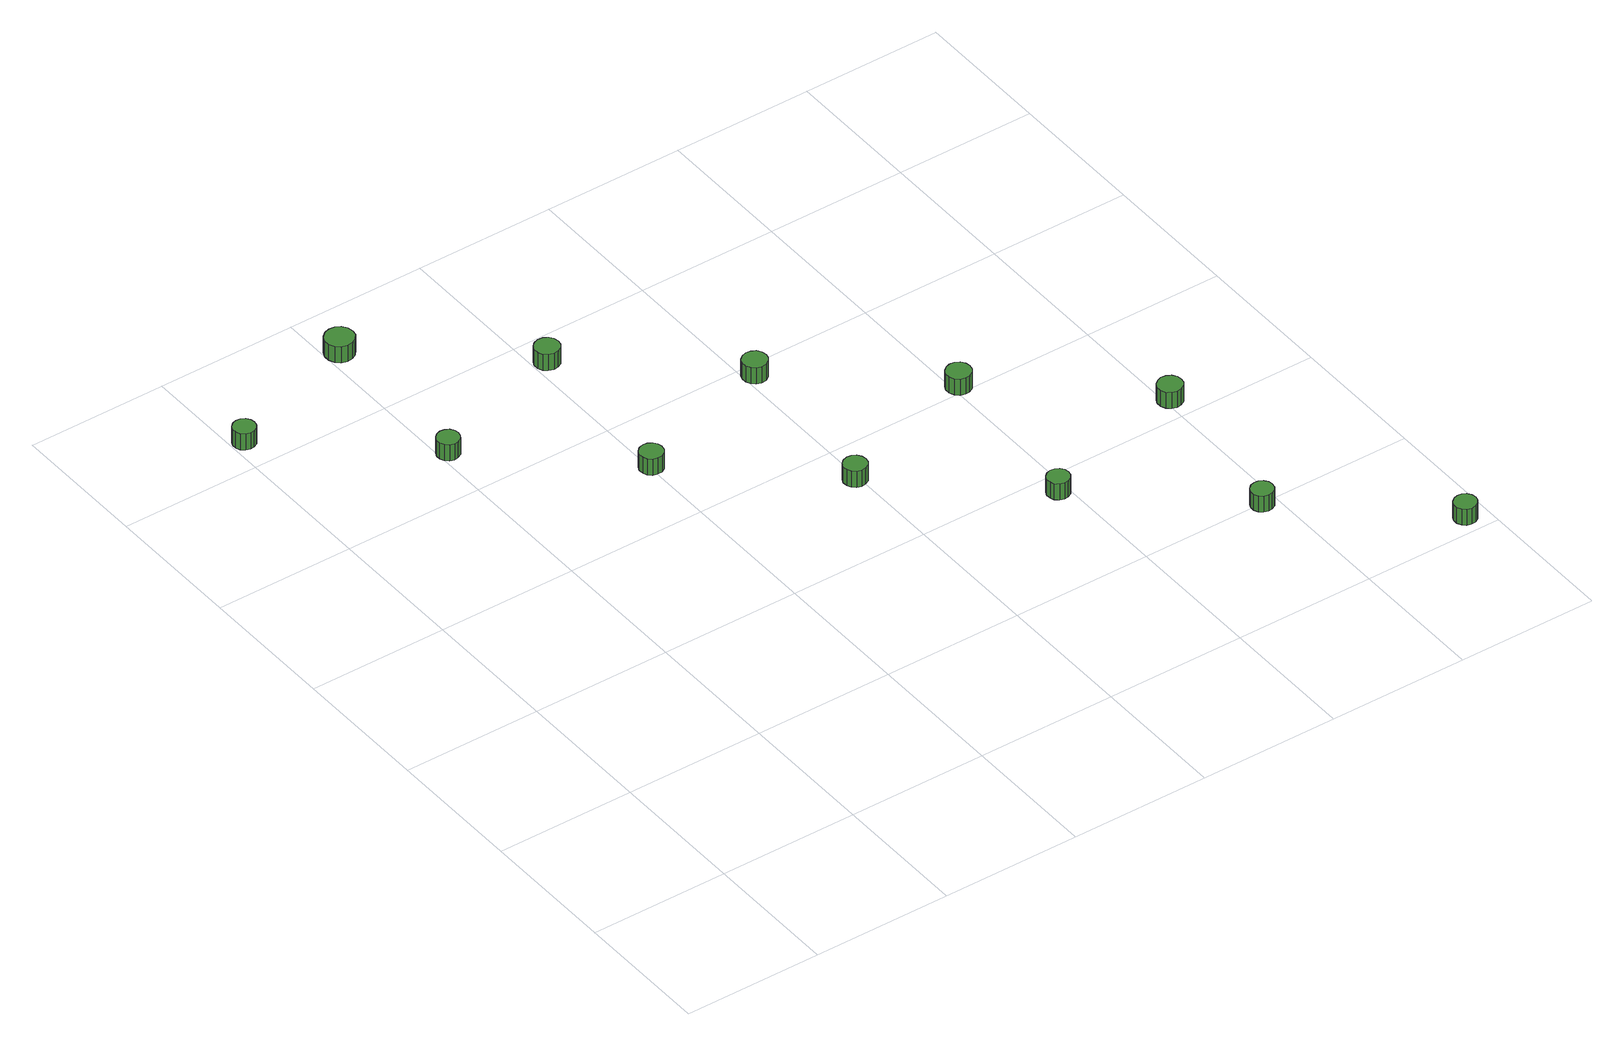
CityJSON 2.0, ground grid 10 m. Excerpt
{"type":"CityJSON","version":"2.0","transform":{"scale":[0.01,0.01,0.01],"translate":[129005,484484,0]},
"CityObjects":{
"tree1":{"type":"SolitaryVegetationObject","attributes":{"function":"something"},"geometry":[{"type":"MultiSurface","lod":"1","boundaries":[[[0,1,2,3,4,5,6,7,8,9,10,11,12,13,14]],[[15,16,17,18,19,20,21,22,23,24,25,26,27,28,29]],[[0,29,28,1]],[[1,28,27,2]],[[2,27,26,3]],[[3,26,25,4]],[[4,25,24,5]],[[5,24,23,6]],[[6,23,22,7]],[[7,22,21,8]],[[8,21,20,9]],[[9,20,19,10]],[[10,19,18,11]],[[11,18,17,12]],[[12,17,16,13]],[[13,16,15,14]],[[14,15,29,0]]]}]},
"tree2":{"type":"SolitaryVegetationObject","attributes":{"function":"something"},"geometry":[{"type":"MultiSurface","lod":"1","boundaries":[[[30,31,32,33,34,35,36,37,38,39,40,41,42,43,44]],[[45,46,47,48,49,50,51,52,53,54,55,56,57,58,59]],[[30,59,58,31]],[[31,58,57,32]],[[32,57,56,33]],[[33,56,55,34]],[[34,55,54,35]],[[35,54,53,36]],[[36,53,52,37]],[[37,52,51,38]],[[38,51,50,39]],[[39,50,49,40]],[[40,49,48,41]],[[41,48,47,42]],[[42,47,46,43]],[[43,46,45,44]],[[44,45,59,30]]]}]},
"tree3":{"type":"SolitaryVegetationObject","attributes":{"function":"something"},"geometry":[{"type":"MultiSurface","lod":"1","boundaries":[[[60,61,62,63,64,65,66,67,68,69,70,71,72,73,74]],[[75,76,77,78,79,80,81,82,83,84,85,86,87,88,89]],[[60,89,88,61]],[[61,88,87,62]],[[62,87,86,63]],[[63,86,85,64]],[[64,85,84,65]],[[65,84,83,66]],[[66,83,82,67]],[[67,82,81,68]],[[68,81,80,69]],[[69,80,79,70]],[[70,79,78,71]],[[71,78,77,72]],[[72,77,76,73]],[[73,76,75,74]],[[74,75,89,60]]]}]},
"tree4":{"type":"SolitaryVegetationObject","attributes":{"function":"something"},"geometry":[{"type":"MultiSurface","lod":"1","boundaries":[[[90,91,92,93,94,95,96,97,98,99,100,101,102,103,104]],[[105,106,107,108,109,110,111,112,113,114,115,116,117,118,119]],[[90,119,118,91]],[[91,118,117,92]],[[92,117,116,93]],[[93,116,115,94]],[[94,115,114,95]],[[95,114,113,96]],[[96,113,112,97]],[[97,112,111,98]],[[98,111,110,99]],[[99,110,109,100]],[[100,109,108,101]],[[101,108,107,102]],[[102,107,106,103]],[[103,106,105,104]],[[104,105,119,90]]]}]},
"tree5":{"type":"SolitaryVegetationObject","attributes":{"function":"something"},"geometry":[{"type":"MultiSurface","lod":"1","boundaries":[[[120,121,122,123,124,125,126,127,128,129,130,131,132,133,134]],[[135,136,137,138,139,140,141,142,143,144,145,146,147,148,149]],[[120,149,148,121]],[[121,148,147,122]],[[122,147,146,123]],[[123,146,145,124]],[[124,145,144,125]],[[125,144,143,126]],[[126,143,142,127]],[[127,142,141,128]],[[128,141,140,129]],[[129,140,139,130]],[[130,139,138,131]],[[131,138,137,132]],[[132,137,136,133]],[[133,136,135,134]],[[134,135,149,120]]]}]},
"tree6":{"type":"SolitaryVegetationObject","attributes":{"function":"something"},"geometry":[{"type":"MultiSurface","lod":"1","boundaries":[[[150,151,152,153,154,155,156,157,158,159,160,161,162,163,164]],[[165,166,167,168,169,170,171,172,173,174,175,176,177,178,179]],[[150,179,178,151]],[[151,178,177,152]],[[152,177,176,153]],[[153,176,175,154]],[[154,175,174,155]],[[155,174,173,156]],[[156,173,172,157]],[[157,172,171,158]],[[158,171,170,159]],[[159,170,169,160]],[[160,169,168,161]],[[161,168,167,162]],[[162,167,166,163]],[[163,166,165,164]],[[164,165,179,150]]]}]},
"tree7":{"type":"SolitaryVegetationObject","attributes":{"function":"something"},"geometry":[{"type":"MultiSurface","lod":"1","boundaries":[[[180,181,182,183,184,185,186,187,188,189,190,191,192,193,194]],[[195,196,197,198,199,200,201,202,203,204,205,206,207,208,209]],[[180,209,208,181]],[[181,208,207,182]],[[182,207,206,183]],[[183,206,205,184]],[[184,205,204,185]],[[185,204,203,186]],[[186,203,202,187]],[[187,202,201,188]],[[188,201,200,189]],[[189,200,199,190]],[[190,199,198,191]],[[191,198,197,192]],[[192,197,196,193]],[[193,196,195,194]],[[194,195,209,180]]]}]},
"tree8":{"type":"SolitaryVegetationObject","attributes":{"function":"something"},"geometry":[{"type":"MultiSurface","lod":"1","boundaries":[[[210,211,212,213,214,215,216,217,218,219,220,221,222,223,224]],[[225,226,227,228,229,230,231,232,233,234,235,236,237,238,239]],[[210,239,238,211]],[[211,238,237,212]],[[212,237,236,213]],[[213,236,235,214]],[[214,235,234,215]],[[215,234,233,216]],[[216,233,232,217]],[[217,232,231,218]],[[218,231,230,219]],[[219,230,229,220]],[[220,229,228,221]],[[221,228,227,222]],[[222,227,226,223]],[[223,226,225,224]],[[224,225,239,210]]]}]},
"tree9":{"type":"SolitaryVegetationObject","attributes":{"function":"something"},"geometry":[{"type":"MultiSurface","lod":"1","boundaries":[[[240,241,242,243,244,245,246,247,248,249,250,251,252,253,254]],[[255,256,257,258,259,260,261,262,263,264,265,266,267,268,269]],[[240,269,268,241]],[[241,268,267,242]],[[242,267,266,243]],[[243,266,265,244]],[[244,265,264,245]],[[245,264,263,246]],[[246,263,262,247]],[[247,262,261,248]],[[248,261,260,249]],[[249,260,259,250]],[[250,259,258,251]],[[251,258,257,252]],[[252,257,256,253]],[[253,256,255,254]],[[254,255,269,240]]]}]},
"tree10":{"type":"SolitaryVegetationObject","attributes":{"function":"something"},"geometry":[{"type":"MultiSurface","lod":"1","boundaries":[[[270,271,272,273,274,275,276,277,278,279,280,281,282,283,284]],[[285,286,287,288,289,290,291,292,293,294,295,296,297,298,299]],[[270,299,298,271]],[[271,298,297,272]],[[272,297,296,273]],[[273,296,295,274]],[[274,295,294,275]],[[275,294,293,276]],[[276,293,292,277]],[[277,292,291,278]],[[278,291,290,279]],[[279,290,289,280]],[[280,289,288,281]],[[281,288,287,282]],[[282,287,286,283]],[[283,286,285,284]],[[284,285,299,270]]]}]},
"tree11":{"type":"SolitaryVegetationObject","attributes":{"function":"something"},"geometry":[{"type":"MultiSurface","lod":"1","boundaries":[[[300,301,302,303,304,305,306,307,308,309,310,311,312,313,314]],[[315,316,317,318,319,320,321,322,323,324,325,326,327,328,329]],[[300,329,328,301]],[[301,328,327,302]],[[302,327,326,303]],[[303,326,325,304]],[[304,325,324,305]],[[305,324,323,306]],[[306,323,322,307]],[[307,322,321,308]],[[308,321,320,309]],[[309,320,319,310]],[[310,319,318,311]],[[311,318,317,312]],[[312,317,316,313]],[[313,316,315,314]],[[314,315,329,300]]]}]},
"tree12":{"type":"SolitaryVegetationObject","attributes":{"function":"something"},"geometry":[{"type":"MultiSurface","lod":"1","boundaries":[[[330,331,332,333,334,335,336,337,338,339,340,341,342,343,344]],[[345,346,347,348,349,350,351,352,353,354,355,356,357,358,359]],[[330,359,358,331]],[[331,358,357,332]],[[332,357,356,333]],[[333,356,355,334]],[[334,355,354,335]],[[335,354,353,336]],[[336,353,352,337]],[[337,352,351,338]],[[338,351,350,339]],[[339,350,349,340]],[[340,349,348,341]],[[341,348,347,342]],[[342,347,346,343]],[[343,346,345,344]],[[344,345,359,330]]]}]}
},
"vertices":[
[167,5238,178],[160,5270,178],[141,5297,178],[112,5313,178],[80,5316,178],[49,5306,178],[24,5284,178],[11,5255,178],[11,5222,178],[24,5192,178],[49,5170,178],[80,5160,178],[112,5164,178],[141,5180,178],[160,5206,178],[160,5206,49],[141,5180,49],[112,5164,49],[80,5160,49],[49,5170,49],[24,5192,49],[11,5222,49],[11,5255,49],[24,5284,49],[49,5306,49],[80,5316,49],[112,5313,49],[141,5297,49],[160,5270,49],[167,5238,49],
[1130,4388,191],[1123,4419,191],[1104,4446,191],[1075,4462,191],[1043,4466,191],[1012,4456,191],[988,4434,191],[974,4404,191],[974,4371,191],[988,4341,191],[1012,4319,191],[1043,4309,191],[1075,4313,191],[1104,4329,191],[1123,4356,191],[1123,4356,62],[1104,4329,62],[1075,4313,62],[1043,4309,62],[1012,4319,62],[988,4341,62],[974,4371,62],[974,4404,62],[988,4434,62],[1012,4456,62],[1043,4466,62],[1075,4462,62],[1104,4446,62],[1123,4419,62],[1130,4388,62],
[1200,5611,176],[1191,5652,176],[1166,5687,176],[1130,5708,176],[1088,5712,176],[1048,5699,176],[1016,5671,176],[999,5632,176],[999,5590,176],[1016,5552,176],[1048,5523,176],[1088,5510,176],[1130,5515,176],[1166,5536,176],[1191,5570,176],[1191,5570,47],[1166,5536,47],[1130,5515,47],[1088,5510,47],[1048,5523,47],[1016,5552,47],[999,5590,47],[999,5632,47],[1016,5671,47],[1048,5699,47],[1088,5712,47],[1130,5708,47],[1166,5687,47],[1191,5652,47],[1200,5611,47],
[2090,3537,181],[2083,3570,181],[2063,3598,181],[2033,3615,181],[1999,3619,181],[1966,3608,181],[1941,3585,181],[1927,3554,181],[1927,3520,181],[1941,3488,181],[1966,3465,181],[1999,3455,181],[2033,3458,181],[2063,3475,181],[2083,3503,181],[2083,3503,52],[2063,3475,52],[2033,3458,52],[1999,3455,52],[1966,3465,52],[1941,3488,52],[1927,3520,52],[1927,3554,52],[1941,3585,52],[1966,3608,52],[1999,3619,52],[2033,3615,52],[2063,3598,52],[2083,3570,52],[2090,3537,52],
[2183,4771,177],[2175,4807,177],[2154,4836,177],[2123,4854,177],[2087,4858,177],[2052,4847,177],[2025,4823,177],[2010,4790,177],[2010,4753,177],[2025,4720,177],[2052,4696,177],[2087,4685,177],[2123,4689,177],[2154,4707,177],[2175,4736,177],[2175,4736,48],[2154,4707,48],[2123,4689,48],[2087,4685,48],[2052,4696,48],[2025,4720,48],[2010,4753,48],[2010,4790,48],[2025,4823,48],[2052,4847,48],[2087,4858,48],[2123,4854,48],[2154,4836,48],[2175,4807,48],[2183,4771,48],
[3053,2686,181],[3046,2720,181],[3026,2748,181],[2996,2765,181],[2962,2768,181],[2929,2758,181],[2904,2735,181],[2890,2703,181],[2890,2669,181],[2904,2638,181],[2929,2615,181],[2962,2604,181],[2996,2608,181],[3026,2625,181],[3046,2653,181],[3046,2653,52],[3026,2625,52],[2996,2608,52],[2962,2604,52],[2929,2615,52],[2904,2638,52],[2890,2669,52],[2890,2703,52],[2904,2735,52],[2929,2758,52],[2962,2768,52],[2996,2765,52],[3026,2748,52],[3046,2720,52],[3053,2686,52],
[3159,3898,177],[3152,3934,177],[3131,3963,177],[3099,3981,177],[3063,3985,177],[3029,3974,177],[3002,3950,177],[2987,3917,177],[2987,3880,177],[3002,3847,177],[3029,3823,177],[3063,3812,177],[3099,3816,177],[3131,3834,177],[3152,3863,177],[3152,3863,48],[3131,3834,48],[3099,3816,48],[3063,3812,48],[3029,3823,48],[3002,3847,48],[2987,3880,48],[2987,3917,48],[3002,3950,48],[3029,3974,48],[3063,3985,48],[3099,3981,48],[3131,3963,48],[3152,3934,48],[3159,3898,48],
[4005,1836,180],[3999,1867,180],[3979,1894,180],[3951,1910,180],[3919,1914,180],[3888,1904,180],[3863,1882,180],[3850,1852,180],[3850,1819,180],[3863,1789,180],[3888,1768,180],[3919,1757,180],[3951,1761,180],[3979,1777,180],[3999,1804,180],[3999,1804,51],[3979,1777,51],[3951,1761,51],[3919,1757,51],[3888,1768,51],[3863,1789,51],[3850,1819,51],[3850,1852,51],[3863,1882,51],[3888,1904,51],[3919,1914,51],[3951,1910,51],[3979,1894,51],[3999,1867,51],[4005,1836,51],
[4129,3059,175],[4122,3094,175],[4101,3124,175],[4069,3142,175],[4033,3145,175],[3999,3134,175],[3972,3110,175],[3957,3077,175],[3957,3041,175],[3972,3008,175],[3999,2983,175],[4033,2972,175],[4069,2976,175],[4101,2994,175],[4122,3023,175],[4122,3023,46],[4101,2994,46],[4069,2976,46],[4033,2972,46],[3999,2983,46],[3972,3008,46],[3957,3041,46],[3957,3077,46],[3972,3110,46],[3999,3134,46],[4033,3145,46],[4069,3142,46],[4101,3124,46],[4122,3094,46],[4129,3059,46],
[4968,985,181],[4962,1017,181],[4942,1043,181],[4914,1060,181],[4882,1063,181],[4851,1053,181],[4826,1031,181],[4813,1001,181],[4813,969,181],[4826,939,181],[4851,917,181],[4882,907,181],[4914,910,181],[4942,926,181],[4962,953,181],[4962,953,52],[4942,926,52],[4914,910,52],[4882,907,52],[4851,917,52],[4826,939,52],[4813,969,52],[4813,1001,52],[4826,1031,52],[4851,1053,52],[4882,1063,52],[4914,1060,52],[4942,1043,52],[4962,1017,52],[4968,985,52],
[5126,2175,173],[5119,2210,173],[5098,2239,173],[5066,2257,173],[5030,2261,173],[4996,2250,173],[4969,2226,173],[4954,2193,173],[4954,2156,173],[4969,2123,173],[4996,2099,173],[5030,2088,173],[5066,2092,173],[5098,2110,173],[5119,2139,173],[5119,2139,44],[5098,2110,44],[5066,2092,44],[5030,2088,44],[4996,2099,44],[4969,2123,44],[4954,2156,44],[4954,2193,44],[4969,2226,44],[4996,2250,44],[5030,2261,44],[5066,2257,44],[5098,2239,44],[5119,2210,44],[5126,2175,44],
[5925,134,179],[5918,166,179],[5899,193,179],[5870,209,179],[5838,212,179],[5807,202,179],[5783,180,179],[5769,151,179],[5769,118,179],[5783,88,179],[5807,66,179],[5838,56,179],[5870,59,179],[5899,76,179],[5918,102,179],[5918,102,50],[5899,76,50],[5870,59,50],[5838,56,50],[5807,66,50],[5783,88,50],[5769,118,50],[5769,151,50],[5783,180,50],[5807,202,50],[5838,212,50],[5870,209,50],[5899,193,50],[5918,166,50],[5925,134,50]
]}
